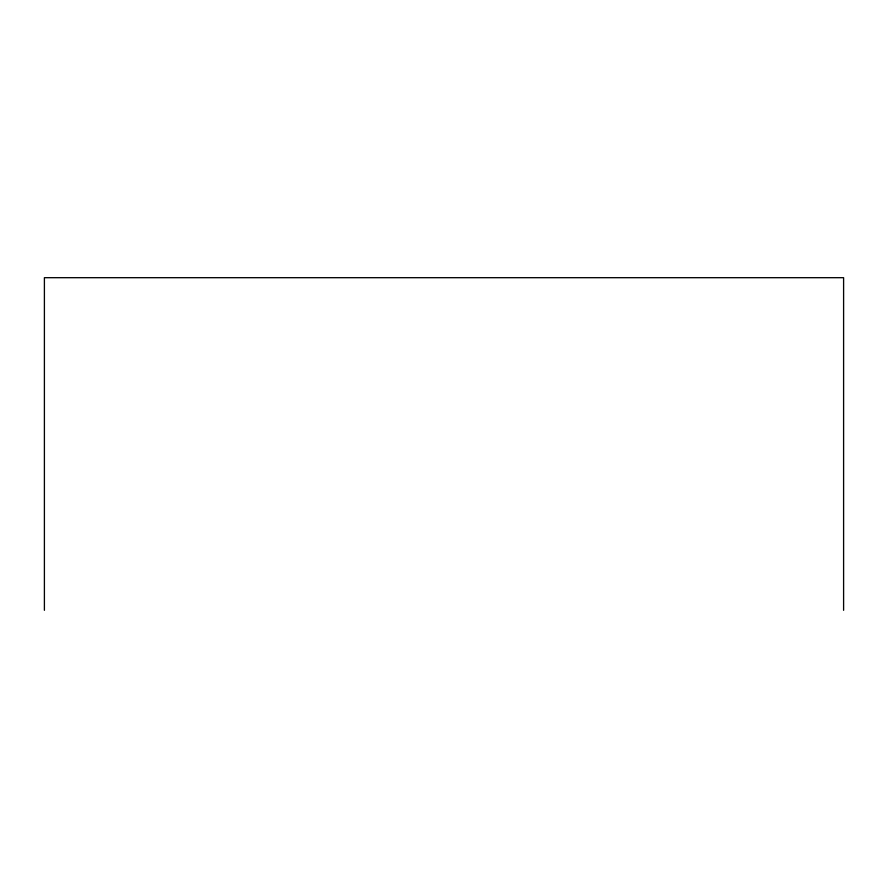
<?xml version="1.0" encoding="UTF-8"?>
<svg xmlns="http://www.w3.org/2000/svg" width="888" height="888" viewBox="0 0 888 888"><rect width="100%" height="100%" fill="white"/><g stroke="black" fill="none" stroke-linecap="round" stroke-linejoin="round"><path stroke-width="1.33" d="M843.6 610.311L843.6 277.689L44.4 277.689L44.4 610.311"/></g></svg>
